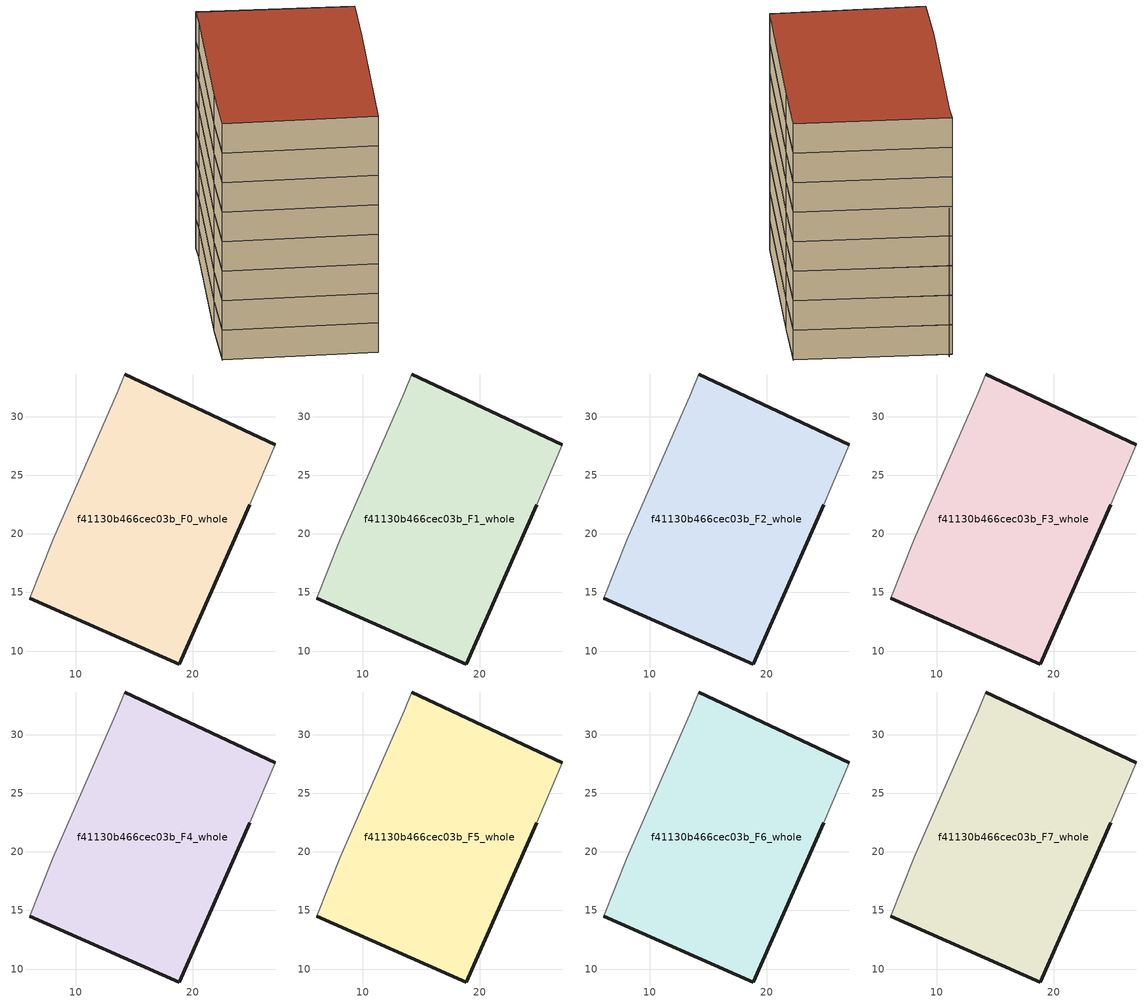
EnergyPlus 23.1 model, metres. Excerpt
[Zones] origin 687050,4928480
f41130b466cec03b_F0_whole
 floor ground (EU_floor_Construction): 18.83,8.9 24.85,22.48 27.01,27.61 14.18,33.63 13.56,32.03 8.03,19.45 6.08,14.52 z0
 wall outside (EU_wall_Construction): 14.18,33.63 27.01,27.61 / 24.85,22.48 18.83,8.9 6.08,14.52 z0:3
 wall adiabatic (EU_wall_Construction): 27.01,27.61 24.85,22.48 / 6.08,14.52 8.03,19.45 13.56,32.03 14.18,33.63 z0:3
f41130b466cec03b_F1_whole
 floor to f41130b466cec03b_F0_whole (EU_floor_Construction): 18.83,8.9 24.85,22.48 27.01,27.61 14.17,33.63 13.55,32.03 8.02,19.45 6.08,14.52 z3
 wall outside (EU_wall_Construction): 14.18,33.63 27.01,27.61 / 24.85,22.48 18.83,8.9 6.08,14.52 z3:6
 wall adiabatic (EU_wall_Construction): 27.01,27.61 24.85,22.48 / 6.08,14.52 8.03,19.45 13.56,32.03 14.18,33.63 z3:6
f41130b466cec03b_F2_whole
 floor to f41130b466cec03b_F1_whole (EU_floor_Construction): 18.83,8.9 24.85,22.48 27.01,27.61 14.17,33.63 13.55,32.03 8.02,19.45 6.08,14.52 z6
 wall outside (EU_wall_Construction): 14.18,33.63 27.01,27.61 / 24.85,22.48 18.83,8.9 6.08,14.52 z6:9
 wall adiabatic (EU_wall_Construction): 27.01,27.61 24.85,22.48 / 6.08,14.52 8.03,19.45 13.56,32.03 14.18,33.63 z6:9
f41130b466cec03b_F3_whole
 floor to f41130b466cec03b_F2_whole (EU_floor_Construction): 18.83,8.9 24.85,22.48 27.01,27.61 14.17,33.63 13.55,32.03 8.02,19.45 6.08,14.52 z9
 wall outside (EU_wall_Construction): 14.18,33.63 27.01,27.61 / 24.85,22.48 18.83,8.9 6.08,14.52 z9:12
 wall adiabatic (EU_wall_Construction): 27.01,27.61 24.85,22.48 / 6.08,14.52 8.03,19.45 13.56,32.03 14.18,33.63 z9:12
f41130b466cec03b_F4_whole
 floor to f41130b466cec03b_F3_whole (EU_floor_Construction): 18.83,8.9 24.85,22.48 27.01,27.61 14.17,33.63 13.55,32.03 8.02,19.45 6.08,14.52 z12
 wall outside (EU_wall_Construction): 14.18,33.63 27.01,27.61 / 24.85,22.48 18.83,8.9 6.08,14.52 z12:15
 wall adiabatic (EU_wall_Construction): 27.01,27.61 24.85,22.48 / 6.08,14.52 8.03,19.45 13.56,32.03 14.18,33.63 z12:15
f41130b466cec03b_F5_whole
 floor to f41130b466cec03b_F4_whole (EU_floor_Construction): 18.83,8.9 24.85,22.48 27.01,27.61 14.17,33.63 13.55,32.03 8.02,19.45 6.08,14.52 z15
 wall outside (EU_wall_Construction): 14.18,33.63 27.01,27.61 / 24.85,22.48 18.83,8.9 6.08,14.52 z15:18
 wall adiabatic (EU_wall_Construction): 27.01,27.61 24.85,22.48 / 6.08,14.52 8.03,19.45 13.56,32.03 14.18,33.63 z15:18
f41130b466cec03b_F6_whole
 floor to f41130b466cec03b_F5_whole (EU_floor_Construction): 18.83,8.9 24.85,22.48 27.01,27.61 14.17,33.63 13.55,32.03 8.02,19.45 6.08,14.52 z18
 wall outside (EU_wall_Construction): 14.18,33.63 27.01,27.61 / 24.85,22.48 18.83,8.9 6.08,14.52 z18:21
 wall adiabatic (EU_wall_Construction): 27.01,27.61 24.85,22.48 / 6.08,14.52 8.03,19.45 13.56,32.03 14.18,33.63 z18:21
f41130b466cec03b_F7_whole
 floor to f41130b466cec03b_F6_whole (EU_floor_Construction): 18.83,8.9 24.85,22.48 27.01,27.61 14.17,33.63 13.55,32.03 8.02,19.45 6.08,14.52 z21
 wall outside (EU_wall_Construction): 14.18,33.63 27.01,27.61 / 24.85,22.48 18.83,8.9 6.08,14.52 z21:24
 wall adiabatic (EU_wall_Construction): 27.01,27.61 24.85,22.48 / 6.08,14.52 8.03,19.45 13.56,32.03 14.18,33.63 z21:24
 roof outside (EU_roof_Construction): 27.01,27.61 24.85,22.48 18.83,8.9 6.08,14.52 8.03,19.45 13.56,32.03 14.18,33.63 z24
shading: 22.07,16.71 27.01,27.61 / 14.64,33.95 6.08,14.52 z0:15
[Building]
EU S2 Campaign: North Axis=0; Terrain=City; Solar Distribution=FullExterior
[Site:Location]
Bologna: Latitude=44.5; Longitude=11.25; Time Zone=1; Elevation=37
[SizingPeriod:WeatherFileDays]
AnnualSizingPeriod: Begin Month=1; Begin Day of Month=1; End Month=12; End Day of Month=31; Day of Week for Start Day=Monday; Use Weather File Daylight Saving Period=No; Use Weather File Rain and Snow Indicators=No
[MATERIAL]
EU_InternalMass_Material: Roughness=MediumRough; Thickness=0.1; Conductivity=1; Density=1800; Specific Heat=900; Thermal Absorptance=0.9; Solar Absorptance=0.7; Visible Absorptance=0.7
[MATERIAL:NOMASS] Roughness=MediumRough; Thermal Absorptance=0.9; Solar Absorptance=0.7; Visible Absorptance=0.7
Name | Thermal Resistance
EU_wall_NoMass | 0.905828
EU_roof_NoMass | 0.37593
EU_floor_NoMass | 0.67114
[CONSTRUCTION]
EU_wall_Construction: EU_wall_NoMass
EU_roof_Construction: EU_roof_NoMass
EU_floor_Construction: EU_floor_NoMass
EU_InternalMass_Construction: EU_InternalMass_Material
[ZONE] Type=1; Multiplier=1; Ceiling Height=autocalculate; Floor Area=autocalculate; Part of Total Floor Area=Yes
Name | Volume
f41130b466cec03b_F0_whole | 872.582
f41130b466cec03b_F1_whole; f41130b466cec03b_F2_whole; f41130b466cec03b_F3_whole; f41130b466cec03b_F4_whole; f41130b466cec03b_F5_whole; f41130b466cec03b_F6_whole; f41130b466cec03b_F7_whole | 872.581
[INTERNALMASS] Construction=EU_InternalMass_Construction; Surface Area=290.86
Name | Zone or ZoneList
f41130b466cec03b_F0_whole_EU_InternalMass | f41130b466cec03b_F0_whole
f41130b466cec03b_F1_whole_EU_InternalMass | f41130b466cec03b_F1_whole
f41130b466cec03b_F2_whole_EU_InternalMass | f41130b466cec03b_F2_whole
f41130b466cec03b_F3_whole_EU_InternalMass | f41130b466cec03b_F3_whole
f41130b466cec03b_F4_whole_EU_InternalMass | f41130b466cec03b_F4_whole
f41130b466cec03b_F5_whole_EU_InternalMass | f41130b466cec03b_F5_whole
f41130b466cec03b_F6_whole_EU_InternalMass | f41130b466cec03b_F6_whole
f41130b466cec03b_F7_whole_EU_InternalMass | f41130b466cec03b_F7_whole
[OTHEREQUIPMENT] Fuel Type=Electricity; Design Level Calculation Method=Watts/Area; Power per Zone Floor Area=1; Fraction Latent=0; Fraction Radiant=0; Fraction Lost=0; Carbon Dioxide Generation Rate=0; EndUse Subcategory=EU_Step8_InternalGains
Name | Zone or ZoneList or Space or SpaceList | Schedule
EU_Step8_InternalGain_f41130b466cec03b_F0_whole_f000 | f41130b466cec03b_F0_whole | EU_Step8_GainSchedule_f41130b466cec03b_F0_whole_f000
EU_Step8_InternalGain_f41130b466cec03b_F1_whole_f000 | f41130b466cec03b_F1_whole | EU_Step8_GainSchedule_f41130b466cec03b_F1_whole_f000
EU_Step8_InternalGain_f41130b466cec03b_F2_whole_f000 | f41130b466cec03b_F2_whole | EU_Step8_GainSchedule_f41130b466cec03b_F2_whole_f000
EU_Step8_InternalGain_f41130b466cec03b_F3_whole_f000 | f41130b466cec03b_F3_whole | EU_Step8_GainSchedule_f41130b466cec03b_F3_whole_f000
EU_Step8_InternalGain_f41130b466cec03b_F4_whole_f000 | f41130b466cec03b_F4_whole | EU_Step8_GainSchedule_f41130b466cec03b_F4_whole_f000
EU_Step8_InternalGain_f41130b466cec03b_F5_whole_f000 | f41130b466cec03b_F5_whole | EU_Step8_GainSchedule_f41130b466cec03b_F5_whole_f000
EU_Step8_InternalGain_f41130b466cec03b_F6_whole_f000 | f41130b466cec03b_F6_whole | EU_Step8_GainSchedule_f41130b466cec03b_F6_whole_f000
EU_Step8_InternalGain_f41130b466cec03b_F7_whole_f000 | f41130b466cec03b_F7_whole | EU_Step8_GainSchedule_f41130b466cec03b_F7_whole_f000
[ZONEVENTILATION:DESIGNFLOWRATE] Schedule=EU_AlwaysOn; Design Flow Rate Calculation Method=AirChanges/Hour; Air Changes per Hour=0.73129; Ventilation Type=Natural; Fan Pressure Rise=0; Fan Total Efficiency=1; Constant Term Coefficient=1; Temperature Term Coefficient=0; Velocity Term Coefficient=0; Velocity Squared Term Coefficient=0; Minimum Indoor Temperature=-100; Maximum Indoor Temperature=100; Delta Temperature=-100; Minimum Outdoor Temperature=-100; Maximum Outdoor Temperature=100; Maximum Wind Speed=40
Name | Zone or ZoneList or Space or SpaceList
EU_ConstantAir_f41130b466cec03b_F0_whole | f41130b466cec03b_F0_whole
EU_ConstantAir_f41130b466cec03b_F1_whole | f41130b466cec03b_F1_whole
EU_ConstantAir_f41130b466cec03b_F2_whole | f41130b466cec03b_F2_whole
EU_ConstantAir_f41130b466cec03b_F3_whole | f41130b466cec03b_F3_whole
EU_ConstantAir_f41130b466cec03b_F4_whole | f41130b466cec03b_F4_whole
EU_ConstantAir_f41130b466cec03b_F5_whole | f41130b466cec03b_F5_whole
EU_ConstantAir_f41130b466cec03b_F6_whole | f41130b466cec03b_F6_whole
EU_ConstantAir_f41130b466cec03b_F7_whole | f41130b466cec03b_F7_whole
[HVACTEMPLATE:THERMOSTAT] Constant Heating Setpoint=20; Constant Cooling Setpoint=50
EU_HeatOnly_f41130b466cec03b_F0_whole; EU_HeatOnly_f41130b466cec03b_F1_whole; EU_HeatOnly_f41130b466cec03b_F2_whole; EU_HeatOnly_f41130b466cec03b_F3_whole; EU_HeatOnly_f41130b466cec03b_F4_whole; EU_HeatOnly_f41130b466cec03b_F5_whole; EU_HeatOnly_f41130b466cec03b_F6_whole; EU_HeatOnly_f41130b466cec03b_F7_whole
[HVACTEMPLATE:ZONE:IDEALLOADSAIRSYSTEM] System Availability Schedule=EU_AlwaysOn; Maximum Heating Supply Air Temperature=50; Minimum Cooling Supply Air Temperature=13; Maximum Heating Supply Air Humidity Ratio=0.0156; Minimum Cooling Supply Air Humidity Ratio=0.0077; Heating Limit=NoLimit; Cooling Limit=NoLimit; Heating Availability Schedule=EU_AlwaysOn; Cooling Availability Schedule=EU_CoolingOff; Dehumidification Control Type=ConstantSensibleHeatRatio; Cooling Sensible Heat Ratio=0.7; Dehumidification Setpoint=60; Humidification Control Type=None; Humidification Setpoint=30; Outdoor Air Method=None; Outdoor Air Flow Rate per Person=0.00944; Outdoor Air Flow Rate per Zone Floor Area=0; Outdoor Air Flow Rate per Zone=0; Demand Controlled Ventilation Type=None; Outdoor Air Economizer Type=NoEconomizer; Heat Recovery Type=None; Sensible Heat Recovery Effectiveness=0.7; Latent Heat Recovery Effectiveness=0.65
Name | Template Thermostat
f41130b466cec03b_F0_whole | EU_HeatOnly_f41130b466cec03b_F0_whole
f41130b466cec03b_F1_whole | EU_HeatOnly_f41130b466cec03b_F1_whole
f41130b466cec03b_F2_whole | EU_HeatOnly_f41130b466cec03b_F2_whole
f41130b466cec03b_F3_whole | EU_HeatOnly_f41130b466cec03b_F3_whole
f41130b466cec03b_F4_whole | EU_HeatOnly_f41130b466cec03b_F4_whole
f41130b466cec03b_F5_whole | EU_HeatOnly_f41130b466cec03b_F5_whole
f41130b466cec03b_F6_whole | EU_HeatOnly_f41130b466cec03b_F6_whole
f41130b466cec03b_F7_whole | EU_HeatOnly_f41130b466cec03b_F7_whole
[SIZING:ZONE] Zone Cooling Design Supply Air Temperature Input Method=SupplyAirTemperature; Zone Cooling Design Supply Air Temperature=13; Zone Heating Design Supply Air Temperature Input Method=SupplyAirTemperature; Zone Heating Design Supply Air Temperature=50; Zone Cooling Design Supply Air Humidity Ratio=0.008; Zone Heating Design Supply Air Humidity Ratio=0.008; Cooling Design Air Flow Method=DesignDay; Cooling Design Air Flow Rate=0; Cooling Minimum Air Flow per Zone Floor Area=0.000762; Cooling Minimum Air Flow=0; Cooling Minimum Air Flow Fraction=0.2; Heating Design Air Flow Method=DesignDay; Heating Design Air Flow Rate=0; Heating Maximum Air Flow per Zone Floor Area=0.002032; Heating Maximum Air Flow=0.141576; Heating Maximum Air Flow Fraction=0.3; Account for Dedicated Outdoor Air System=No; Dedicated Outdoor Air System Control Strategy=NeutralSupplyAir; Dedicated Outdoor Air Low Setpoint Temperature for Design=autosize; Dedicated Outdoor Air High Setpoint Temperature for Design=autosize; Zone Load Sizing Method=Sensible Load Only No Latent Load; Zone Latent Cooling Design Supply Air Humidity Ratio Input Method=HumidityRatioDifference; Zone Cooling Design Supply Air Humidity Ratio Difference=0.005; Zone Latent Heating Design Supply Air Humidity Ratio Input Method=HumidityRatioDifference; Zone Humidification Design Supply Air Humidity Ratio Difference=0.005
f41130b466cec03b_F0_whole; f41130b466cec03b_F1_whole; f41130b466cec03b_F2_whole; f41130b466cec03b_F3_whole; f41130b466cec03b_F4_whole; f41130b466cec03b_F5_whole; f41130b466cec03b_F6_whole; f41130b466cec03b_F7_whole
[SCHEDULE:CONSTANT]
Name | Hourly Value
EU_AlwaysOn | 1
EU_CoolingOff | 0
[SCHEDULE:FILE] Column Number=1; Rows to Skip at Top=0; Number of Hours of Data=8760; Column Separator=Comma; Interpolate to Timestep=No; Minutes per Item=60; Adjust Schedule for Daylight Savings=Yes
Name | File
EU_Step8_GainSchedule_f41130b466cec03b_F0_whole_f000 | ../../schedules/f41130b466cec03b/f41130b466cec03b_F0_whole_f000_gain.csv
EU_Step8_GainSchedule_f41130b466cec03b_F1_whole_f000 | ../../schedules/f41130b466cec03b/f41130b466cec03b_F1_whole_f000_gain.csv
EU_Step8_GainSchedule_f41130b466cec03b_F2_whole_f000 | ../../schedules/f41130b466cec03b/f41130b466cec03b_F2_whole_f000_gain.csv
EU_Step8_GainSchedule_f41130b466cec03b_F3_whole_f000 | ../../schedules/f41130b466cec03b/f41130b466cec03b_F3_whole_f000_gain.csv
EU_Step8_GainSchedule_f41130b466cec03b_F4_whole_f000 | ../../schedules/f41130b466cec03b/f41130b466cec03b_F4_whole_f000_gain.csv
EU_Step8_GainSchedule_f41130b466cec03b_F5_whole_f000 | ../../schedules/f41130b466cec03b/f41130b466cec03b_F5_whole_f000_gain.csv
EU_Step8_GainSchedule_f41130b466cec03b_F6_whole_f000 | ../../schedules/f41130b466cec03b/f41130b466cec03b_F6_whole_f000_gain.csv
EU_Step8_GainSchedule_f41130b466cec03b_F7_whole_f000 | ../../schedules/f41130b466cec03b/f41130b466cec03b_F7_whole_f000_gain.csv
